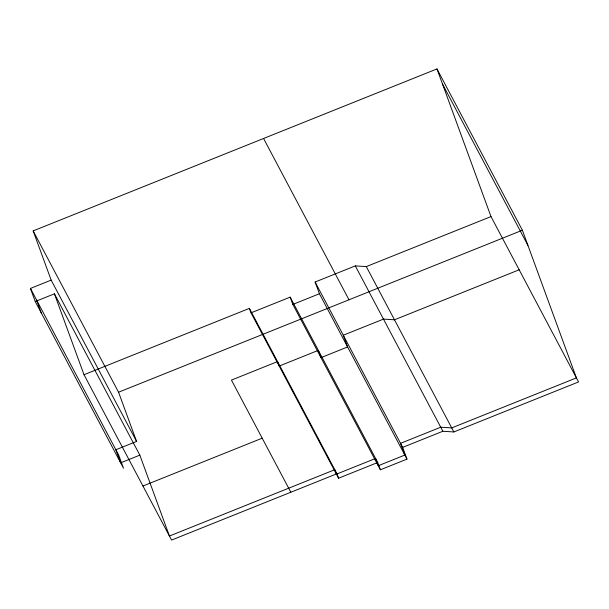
<?xml version="1.0" encoding="UTF-8"?>
<svg xmlns="http://www.w3.org/2000/svg" width="609" height="609" viewBox="0 0 609 609"><rect width="100%" height="100%" fill="white"/><g stroke="black" fill="none" stroke-linecap="round" stroke-linejoin="round"><path stroke-width="0.91" d="M51.171 280.125L33.16 230.902L436.973 68.924L522.385 230.232L576.403 377.9L451.718 427.914L440.718 427.206L400.532 443.329L404.833 455.068L378.242 465.733L375.578 458.455L336.427 474.16L334.798 469.699L169.431 536.034L139.834 455.136L54.422 293.827L35.238 301.524L30.45 288.438L51.171 280.125L136.583 441.441L115.862 449.746L120.651 462.832L139.834 455.136M54.422 293.827L84.019 374.718L249.386 308.382L336.937 473.741L338.574 478.21L377.717 462.505L380.381 469.783L406.972 459.117L402.678 447.371L315.119 282.013L355.306 265.889L366.306 266.597L490.999 216.583L578.55 381.942L453.865 431.956L442.857 431.256L402.678 447.371M249.386 308.382L251.015 312.843L290.166 297.139L377.717 462.505M290.166 297.139L292.83 304.424L319.421 293.751L406.972 459.117M33.16 230.902L118.572 392.219L522.385 230.232M519.165 269.787L394.48 319.801L383.48 319.101L343.293 335.216L347.587 346.963L321.004 357.628L318.34 350.35L279.188 366.055L277.559 361.586L231.443 380.085L290.82 492.239M142.948 486.02L262.205 438.183M336.937 473.741L171.571 540.076L84.019 374.718M436.973 68.924L442.515 84.08L527.927 245.397M366.306 266.597L453.865 431.956M355.306 265.889L442.857 431.256M263.575 138.479L348.987 299.788M292.83 304.424L380.381 469.783M251.015 312.843L338.574 478.21M30.45 288.438L118.717 455.144L123.505 468.23L35.238 301.524M442.515 84.08L490.999 216.583M315.119 282.013L319.421 293.751M118.572 392.219L136.583 441.441M36.517 299.894L41.305 312.973"/></g></svg>
